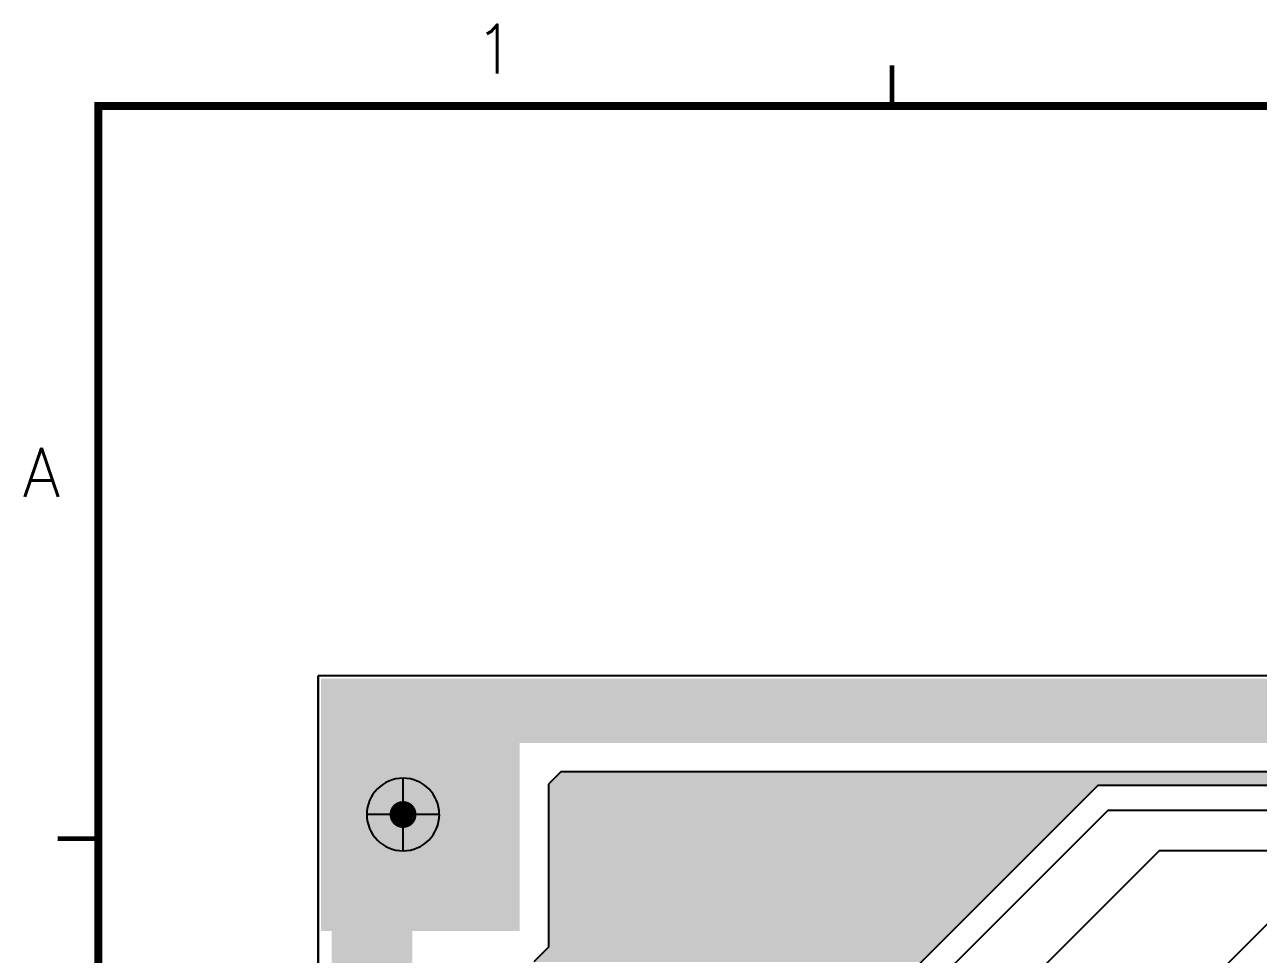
# Model space of a CAD drawing. Extents: x 295 to 953, y 10 to 290.
# Drawn here: x 487.4 to 563.2, y 232.9 to 290 of the extents above; entities that cross this region are included whole.
import ezdxf
from ezdxf.enums import TextEntityAlignment as Align

# ---------------------------------------------------------------- set-up
doc = ezdxf.new("R2010")
doc.units = 0
doc.header["$LTSCALE"] = 5
doc.header["$MEASUREMENT"] = 0
doc.layers.get('0').update_dxf_attribs({"linetype": 'CONTINUOUS', "lineweight": 25})
for name, color, linetype in [('L1-TOP_GBR', 7, 'CONTINUOUS'), ('문자', 4, 'CONTINUOUS'), ('테두리', 3, 'CONTINUOUS')]:
    doc.layers.add(name, color=color, linetype=linetype)
doc.styles.get("Standard").update_dxf_attribs({"font": 'simplex.shx'})

# ---------------------------------------------------------------- blocks, each defined once
blk = doc.blocks.new('C')
blk.add_line((15, 285), (15, 285))
at = {"layer": '테두리'}
for points, const_width in [([(63.75, 287.5), (63.75, 285)], 0.3), ([(15, 285), (15, 15), (405, 15), (405, 285), (15, 285)], 0.5), ([(12.5, 240), (15, 240)], 0.3)]:
    blk.add_lwpolyline(points, dxfattribs=dict(at, const_width=const_width))
at = {"layer": '문자'}
for s, p in [('1', (39.375, 288.5)), ('A', (11.5, 262.5))]:
    blk.add_text(s, height=3, dxfattribs=at).set_placement(p, align=Align.MIDDLE)

msp = doc.modelspace()

# ---------------------------------------------------------------- linework, layer by layer
at = {"const_width": 0.825}
msp.add_lwpolyline([(510.279, 241.486, 1), (511.104, 241.486, 1)], format="xyb", close=True, dxfattribs=at)
at = {"layer": 'L1-TOP_GBR'}
for p, q in [((505.478, 231.85), (505.478, 250)), ((505.478, 250), (505.478, 231.85)), ((865.178, 250), (505.478, 250)), ((520.379, 244.101), (519.626, 243.349)), ((855.639, 244.101), (520.379, 244.101)), ((510.692, 239.258), (510.692, 243.714)), ((519.626, 243.349), (519.626, 233.333)), ((553.364, 243.276), (537.535, 227.448)), ((833.635, 243.276), (553.364, 243.276)), ((553.996, 241.75), (538.167, 225.922)), ((553.996, 241.75), (833.003, 241.75)), ((512.919, 241.486), (508.464, 241.486)), ((557.156, 239.275), (537.516, 219.635)), ((557.156, 239.275), (830.528, 239.275)), ((542.358, 213.349), (565.81, 236.8)), ((519.626, 233.333), (518.729, 232.436))]:
    msp.add_line(p, q, dxfattribs=at)
for radius, start, end in [(2.227, 0, 180), (2.228, 180, 0)]:
    msp.add_arc((510.692, 241.486), radius, start, end, dxfattribs=at)
for points in [[(505.643, 246.617), (505.643, 249.835), (868.313, 246.617), (865.095, 249.835)], [(505.643, 249.835), (505.643, 249.835), (865.095, 249.835), (505.643, 249.835)], [(505.643, 245.875), (505.643, 246.617), (868.313, 245.875), (868.313, 246.617)], [(505.643, 234.325), (505.643, 245.875), (517.853, 234.325), (517.853, 245.875)], [(505.643, 245.875), (505.643, 245.875), (517.853, 245.875), (868.313, 245.875)], [(519.851, 243.573), (520.379, 244.101), (856.167, 243.573), (855.639, 244.101)], [(520.379, 244.101), (520.379, 244.101), (833.635, 244.101), (520.379, 244.101)], [(519.626, 243.349), (519.851, 243.573), (856.391, 243.349), (856.167, 243.573)], [(519.626, 243.276), (519.626, 243.349), (856.464, 243.276), (856.391, 243.349)], [(519.626, 233.333), (519.626, 243.276), (543.421, 233.333), (553.364, 243.276)], [(519.626, 243.276), (519.626, 243.276), (553.364, 243.276), (833.635, 243.276)], [(506.303, 100.757), (506.303, 234.325), (511.253, 100.757), (511.253, 234.325)], [(506.303, 234.325), (506.303, 234.325), (511.253, 234.325), (517.853, 234.325)], [(518.729, 232.436), (519.626, 233.333), (542.523, 232.436), (543.421, 233.333)]]:
    msp.add_solid(points, dxfattribs=at)

# ---------------------------------------------------------------- block references
msp.add_blockref('C', (476.978, 0))

doc.saveas('drawing.dxf')
